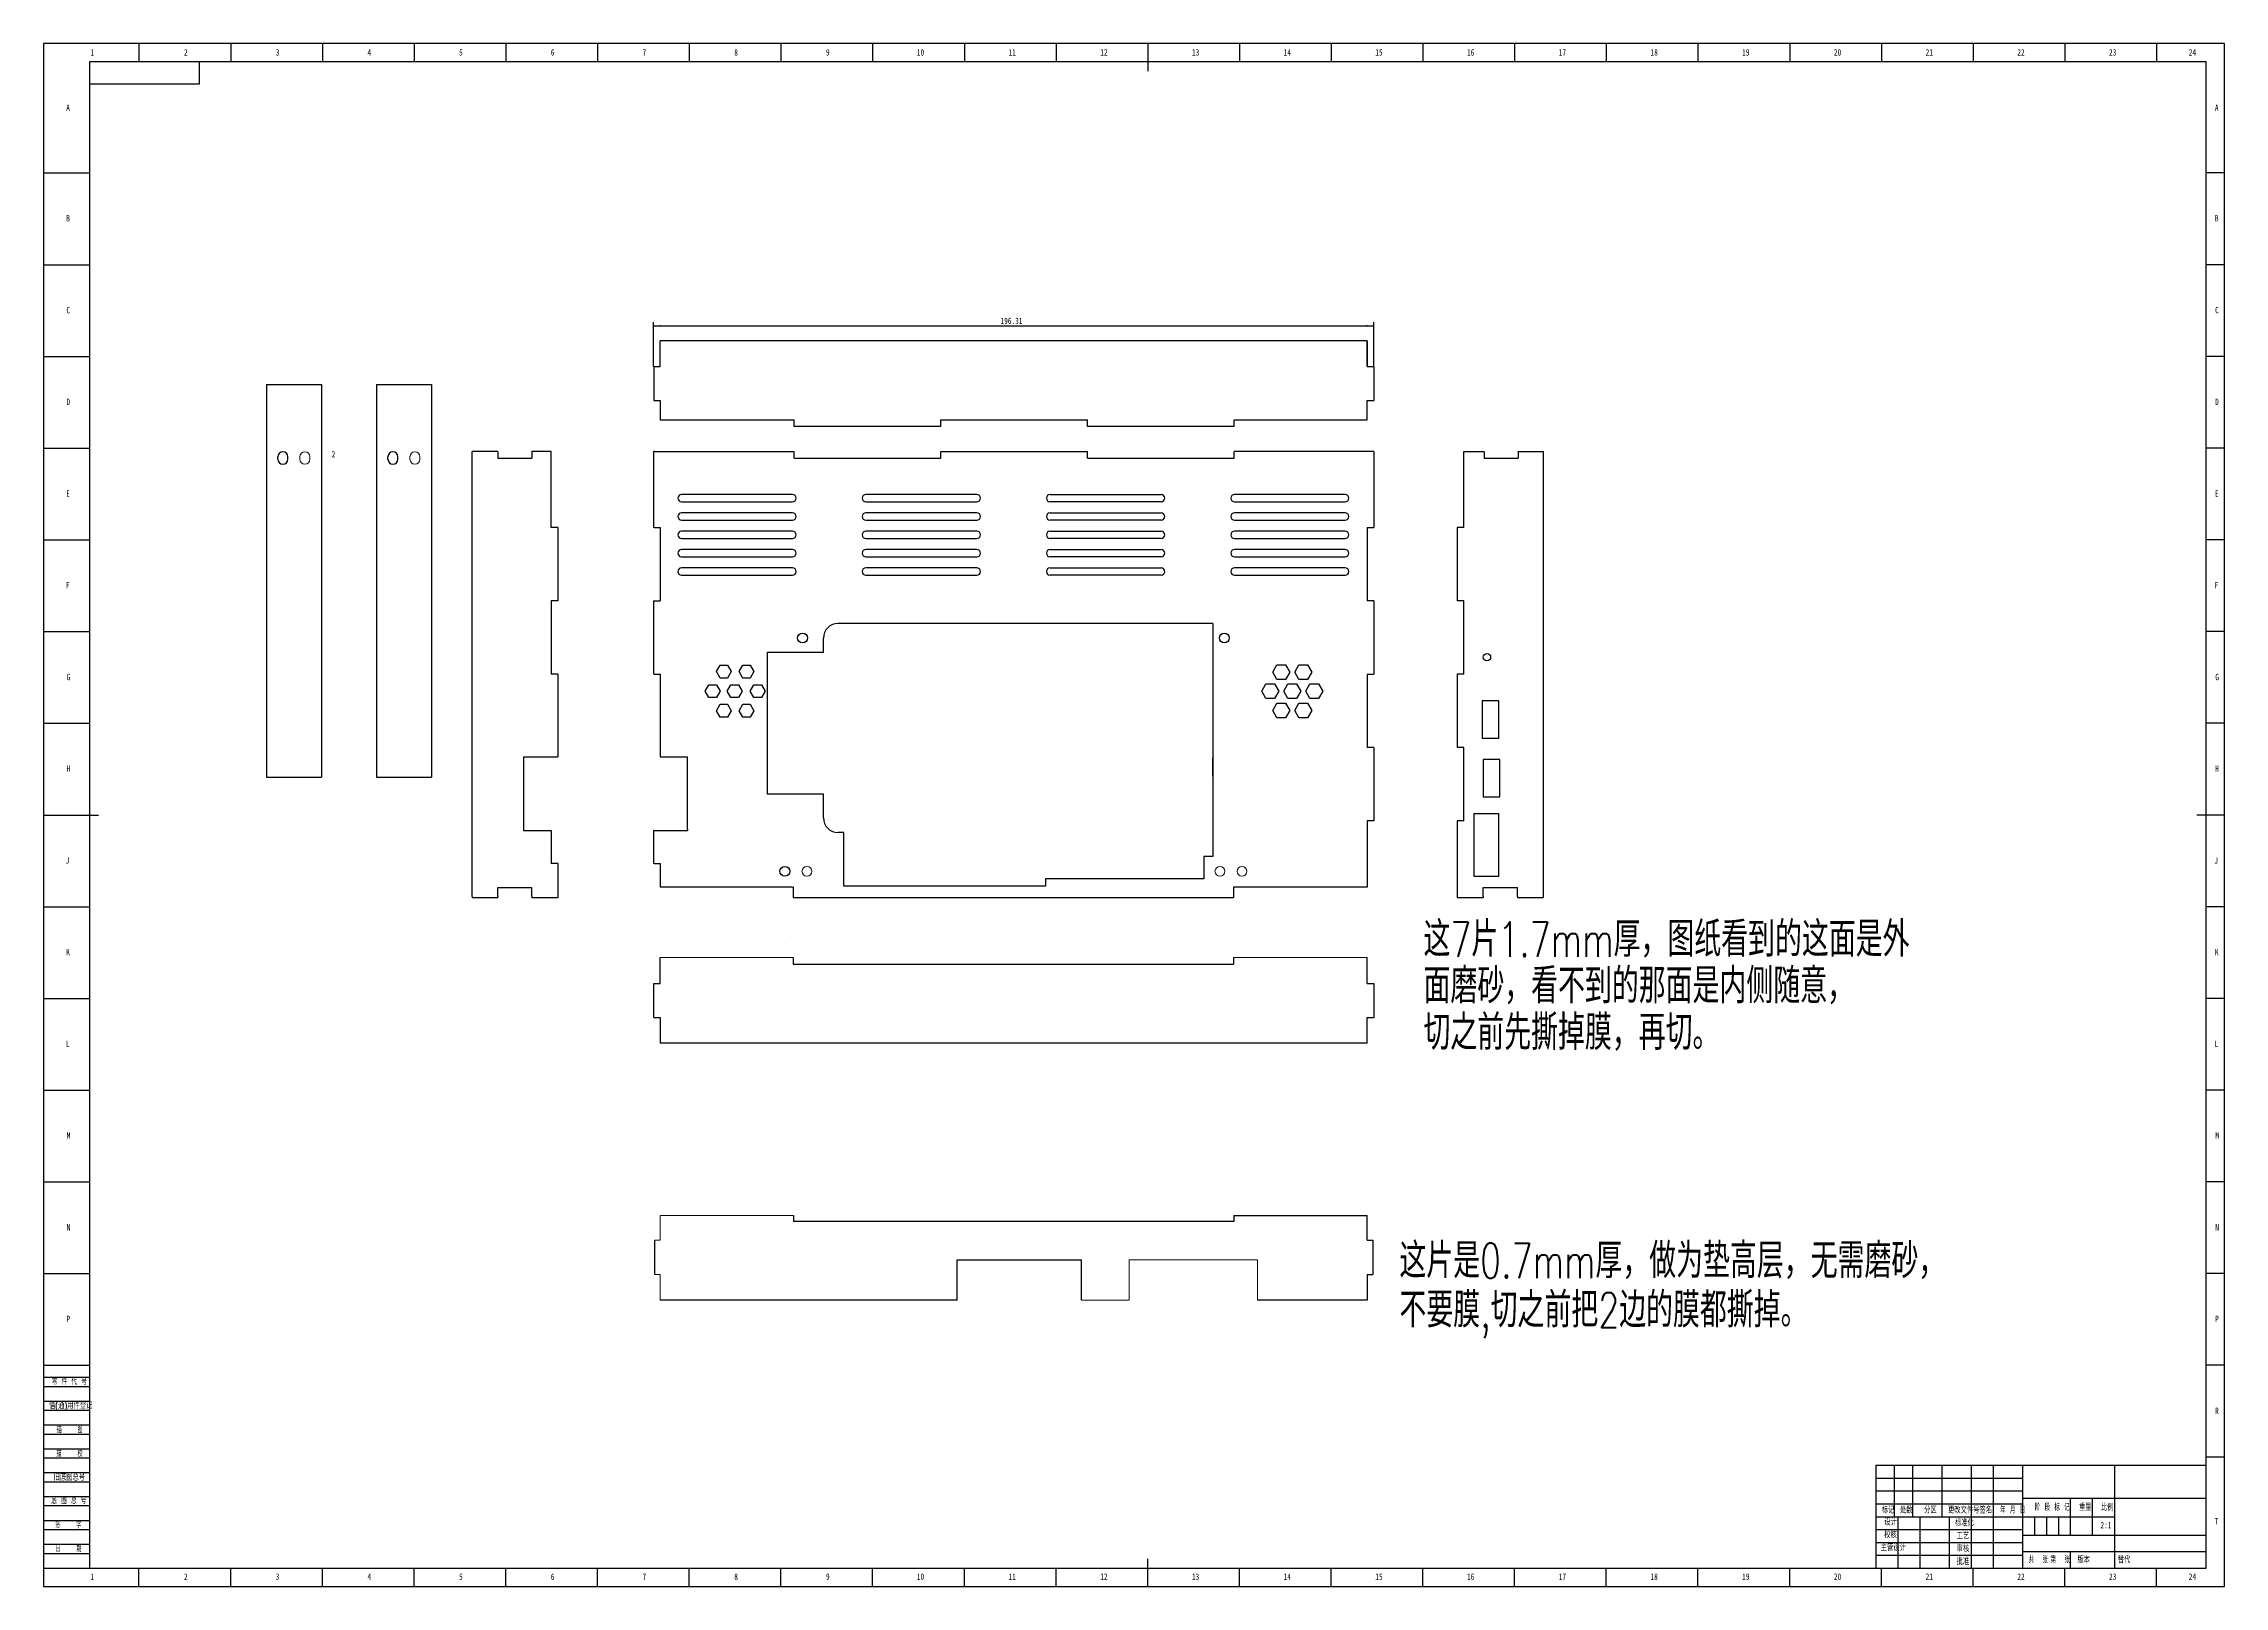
# Model space of a CAD drawing. Header units: millimetres. Extents: x 0 to 1189, y 0 to 841.
import ezdxf

# ---------------------------------------------------------------- set-up
doc = ezdxf.new("R2010")
doc.units = ezdxf.units.MM
for name, color, linetype in [('10', 7, 'Continuous'), ('5', 7, 'Continuous'), ('9', 7, 'Continuous'), ('SLD-0', 7, 'Continuous')]:
    doc.layers.add(name, color=color, linetype=linetype)
doc.styles.add('SLDTEXTSTYLE0', font='TXT', dxfattribs={"width": 0.7})
doc.styles.add('SLDTEXTSTYLE1', font='TXT', dxfattribs={"width": 0.7, "bigfont": 'bigfont'})
doc.styles.add('SLDTEXTSTYLE2', font='TXT', dxfattribs={"width": 0.6, "bigfont": 'bigfont'})
doc.styles.add('SLDTEXTSTYLE3', font='TXT', dxfattribs={"width": 0.614286, "bigfont": 'bigfont'})
doc.styles.add('SLDTEXTSTYLE4', font='TXT', dxfattribs={"width": 0.62, "bigfont": 'bigfont'})
doc.styles.add('SLDTEXTSTYLE5', font='TXT', dxfattribs={"width": 0.566667, "bigfont": 'bigfont'})
doc.dimstyles.new('SLDDIMSTYLE0', dxfattribs={"dimtxt": 3.5, "dimasz": 4.08, "dimexe": 0, "dimexo": 0.0625, "dimgap": 0.875, "dimtad": 2, "dimlfac": 0.5, "dimrnd": 1e-09, "dimzin": 12, "dimdsep": 46, "dimtxsty": 'SLDTEXTSTYLE0', "dimsah": 1, "dimcen": 0.09, "dimadec": 0, "dimazin": 3, "dimtfac": 1, "dimtofl": 0, "dimtmove": 0, "dimatfit": 3, "dimfxl": 1, "dimfrac": 2, "dimtolj": 1, "dimtzin": 12, "dimarcsym": 0})
doc.dimstyles.new('SLDDIMSTYLE1', dxfattribs={"dimtxt": 3.5, "dimasz": 4.08, "dimexe": 0, "dimexo": 0.0625, "dimgap": 0.875, "dimtad": 2, "dimlfac": 0.5, "dimrnd": 1e-09, "dimzin": 12, "dimdsep": 46, "dimtxsty": 'SLDTEXTSTYLE0', "dimblk1": 'NONE', "dimblk2": 'NONE', "dimsah": 1, "dimcen": 0.09, "dimadec": 0, "dimazin": 3, "dimtfac": 1, "dimtmove": 0, "dimatfit": 0, "dimldrblk": 'NONE', "dimfxl": 1, "dimfrac": 2, "dimtolj": 1, "dimtzin": 12, "dimarcsym": 0})

# ---------------------------------------------------------------- blocks, each defined once
blk = doc.blocks.new('_D')
at = {"layer": '10'}
for p, q in [((332.6, 665), (332.6, 689.1)), ((332.6, 687.1), (725.3, 687.1)), ((725.3, 665), (725.3, 689.1))]:
    blk.add_line(p, q, dxfattribs=at)
for points in [[(332.6, 687.1), (336.7, 686.6), (336.7, 687.6)], [(725.3, 687.1), (721.2, 687.6), (721.2, 686.6)]]:
    blk.add_solid(points, dxfattribs=at)
at = {"layer": '10', "insert": (521.7, 691.6), "char_height": 3.5, "attachment_point": 1, "style": 'SLDTEXTSTYLE0'}
blk.add_mtext('196.31', dxfattribs=at)
blk = doc.blocks.new('_D_1')
at = {"color": 7, "linetype": 'Continuous', "lineweight": 18, "insert": (157, 618.9), "char_height": 3.5, "attachment_point": 1, "style": 'SLDTEXTSTYLE0'}
blk.add_mtext('2', dxfattribs=at)
blk = doc.blocks.new('_None')
blk = doc.blocks.new('SW_NOTE_0')
at = {"layer": '10', "color": 0, "char_height": 19.05, "attachment_point": 1, "style": 'SLDTEXTSTYLE1'}
for s, insert in [('这7\\M+195D01.7mm\\M+18CFA\\M+18143图纸\\M+18AC5\\M+1939E\\M+19349这\\M+196CA\\M+190A5\\M+18A4F', (0, 24.6)), ('\\M+196CA\\M+19681\\M+18DBB\\M+18143\\M+18AC5\\M+19573\\M+1939E\\M+19349\\M+193DF\\M+196CA\\M+190A5\\M+193E0侧\\M+1908F\\M+188D3\\M+18143', (0, -0.8)), ('\\M+190D8\\M+19456\\M+1914F\\M+190E6\\M+19D99\\M+19D7B\\M+1968C\\M+18143\\M+18DC4\\M+190D8\\M+18142', (0, -26.2))]:
    blk.add_mtext(s, dxfattribs=dict(at, insert=insert))
blk = doc.blocks.new('SW_NOTE_1')
at = {"layer": '10', "color": 0, "char_height": 19.05, "attachment_point": 1, "style": 'SLDTEXTSTYLE1'}
for s, insert in [('这\\M+195D0\\M+190A50.7mm\\M+18CFA\\M+18143\\M+198F4为垫\\M+18D82层\\M+18143\\M+19DD9\\M+18EF9\\M+19681\\M+18DBB\\M+18143', (0, 24.6)), ('\\M+19573\\M+19776\\M+1968C,\\M+190D8\\M+19456\\M+1914F\\M+194632边\\M+19349\\M+1968C\\M+19373\\M+19D99\\M+19D7B\\M+18142', (0, -2.3))]:
    blk.add_mtext(s, dxfattribs=dict(at, insert=insert))

msp = doc.modelspace()

# ---------------------------------------------------------------- linework, layer by layer
at = {"color": 7, "linetype": 'Continuous', "lineweight": 18}
for p, q in [((139.732, 614.397), (139.732, 615.797)), ((145.132, 614.397), (145.132, 615.797)), ((199.732, 614.397), (199.732, 615.797)), ((205.132, 614.397), (205.132, 615.797)), ((336.239, 202.245), (408.939, 202.245)), ((336.239, 188.645), (336.239, 202.245)), ((333.239, 188.645), (336.239, 188.645)), ((333.239, 170.045), (336.239, 170.045)), ((336.239, 170.045), (336.239, 156.045)), ((591.839, 178.045), (591.839, 156.045)), ((591.839, 178.045), (661.839, 178.045)), ((661.839, 178.045), (661.839, 156.045)), ((591.839, 156.045), (565.839, 156.045))]:
    msp.add_line(p, q, dxfattribs=at)
at = {"color": 179, "linetype": 'Continuous', "lineweight": 25}
for p, q in [((508.766, 595.197), (448.279, 595.197)), ((448.279, 591.197), (508.766, 591.197)), ((508.766, 585.197), (448.279, 585.197)), ((448.279, 581.197), (508.766, 581.197)), ((508.766, 575.197), (448.279, 575.197)), ((448.279, 571.197), (508.766, 571.197)), ((508.766, 565.197), (448.279, 565.197)), ((448.279, 561.197), (508.766, 561.197)), ((508.766, 555.197), (448.279, 555.197)), ((448.279, 551.197), (508.766, 551.197)), ((721.659, 296.045), (336.245, 296.045)), ((333.239, 170.045), (333.239, 188.645)), ((407.234, 155.92), (407.234, 156.045)), ((721.659, 156.045), (661.839, 156.045))]:
    msp.add_line(p, q, dxfattribs=at)
at = {"color": 7, "linetype": 'Continuous', "lineweight": 18}
msp.add_circle((416.159, 389.797), 2.7, dxfattribs=at)
for centre, start, end in [((142.432, 615.797), 0, 180), ((202.432, 615.797), 0, 180), ((142.432, 614.397), 180, 0), ((202.432, 614.397), 180, 0)]:
    msp.add_arc(centre, 2.7, start, end, dxfattribs=at)
at = {"color": 179, "linetype": 'Continuous', "lineweight": 25}
for centre, start, end in [((448.279, 593.197), 90, 270), ((508.766, 593.197), 270, 90), ((448.279, 583.197), 90, 270), ((508.766, 583.197), 270, 90), ((448.279, 573.197), 90, 270), ((508.766, 573.197), 270, 90), ((448.279, 563.197), 90, 270), ((508.766, 563.197), 270, 90), ((448.279, 553.197), 90, 270), ((508.766, 553.197), 270, 90)]:
    msp.add_arc(centre, 2, start, end, dxfattribs=at)
at = {"layer": '10'}
for p, q in [((336.245, 665.037), (336.245, 679.037)), ((721.659, 665.037), (721.659, 679.037)), ((721.659, 679.037), (721.659, 665.037)), ((121.437, 655.097), (151.437, 655.097)), ((121.437, 655.097), (121.437, 441.097)), ((151.437, 655.097), (151.437, 441.097)), ((181.437, 655.097), (211.437, 655.097)), ((181.437, 655.097), (181.437, 441.097)), ((211.437, 655.097), (211.437, 441.097)), ((332.645, 665.037), (336.245, 665.037)), ((721.659, 665.037), (725.259, 665.037)), ((725.259, 665.037), (725.259, 646.437)), ((332.645, 646.437), (336.245, 646.437)), ((336.245, 646.437), (336.245, 635.837)), ((721.659, 646.437), (725.259, 646.437)), ((721.659, 635.837), (721.659, 646.437)), ((336.245, 635.837), (409.145, 635.837)), ((409.145, 632.237), (409.145, 635.837)), ((489.145, 632.237), (409.145, 632.237)), ((489.145, 632.237), (489.145, 635.837)), ((489.145, 635.837), (569.145, 635.837)), ((569.145, 632.237), (569.145, 635.837)), ((649.145, 632.237), (569.145, 632.237)), ((649.145, 632.237), (649.145, 635.837)), ((649.145, 635.837), (721.659, 635.837)), ((247.57, 618.697), (233.57, 618.697)), ((233.57, 618.497), (233.57, 618.697)), ((247.57, 618.497), (247.57, 618.697)), ((247.57, 618.497), (247.57, 615.097)), ((276.77, 618.697), (266.17, 618.697)), ((266.17, 618.497), (266.17, 618.697)), ((266.17, 618.497), (266.17, 615.097)), ((276.77, 577.297), (276.77, 618.697)), ((332.645, 577.297), (332.645, 618.697)), ((333.232, 618.697), (332.645, 618.697)), ((333.232, 618.697), (409.145, 618.697)), ((409.145, 618.497), (409.145, 618.697)), ((409.145, 615.097), (409.145, 618.497)), ((489.145, 618.697), (569.145, 618.697)), ((489.145, 618.497), (489.145, 618.697)), ((489.145, 615.097), (489.145, 618.497)), ((569.145, 618.497), (569.145, 618.697)), ((569.145, 615.097), (569.145, 618.497)), ((725.259, 618.697), (649.145, 618.697)), ((649.145, 618.497), (649.145, 618.697)), ((649.145, 615.097), (649.145, 618.497)), ((725.259, 618.697), (725.259, 577.297)), ((774.361, 618.697), (785.347, 618.697)), ((774.361, 618.497), (774.361, 618.697)), ((774.361, 577.297), (774.361, 618.497)), ((785.347, 618.497), (785.347, 618.697)), ((785.347, 618.497), (785.347, 615.097)), ((803.947, 618.697), (817.947, 618.697)), ((803.947, 618.497), (803.947, 618.697)), ((803.947, 618.497), (803.947, 615.097)), ((817.561, 618.497), (817.561, 618.697)), ((127.737, 614.397), (127.737, 615.797)), ((133.137, 614.397), (133.137, 615.797)), ((187.737, 614.397), (187.737, 615.797)), ((193.137, 614.397), (193.137, 615.797)), ((247.57, 615.097), (266.17, 615.097)), ((409.145, 615.097), (489.145, 615.097)), ((569.145, 615.097), (649.145, 615.097)), ((785.347, 615.097), (803.947, 615.097)), ((280.37, 577.297), (276.77, 577.297)), ((280.37, 577.297), (280.37, 537.297)), ((332.845, 577.297), (332.645, 577.297)), ((332.845, 577.297), (336.245, 577.297)), ((336.245, 577.297), (336.245, 537.297)), ((721.659, 577.297), (721.659, 537.297)), ((721.659, 577.297), (725.259, 577.297)), ((774.361, 577.297), (770.761, 577.297)), ((770.761, 577.297), (770.761, 537.297)), ((276.77, 537.297), (276.77, 497.297)), ((280.37, 537.297), (276.77, 537.297)), ((332.645, 497.297), (332.645, 537.297)), ((332.845, 537.297), (332.645, 537.297)), ((332.845, 537.297), (336.245, 537.297)), ((725.259, 537.297), (721.659, 537.297)), ((725.259, 537.297), (725.259, 497.297)), ((774.361, 537.297), (770.761, 537.297)), ((774.361, 497.297), (774.361, 537.297)), ((637.519, 524.908), (433.199, 524.908)), ((280.37, 497.297), (276.77, 497.297)), ((280.37, 497.297), (280.37, 452.14)), ((332.845, 497.297), (332.645, 497.297)), ((332.845, 497.297), (336.245, 497.297)), ((336.245, 497.297), (336.245, 452.94)), ((721.659, 497.297), (725.259, 497.297)), ((721.659, 497.297), (721.659, 457.297)), ((770.761, 497.297), (770.761, 457.297)), ((774.361, 497.297), (770.761, 497.297)), ((280.17, 452.14), (280.37, 452.14)), ((336.245, 452.94), (336.245, 452.249)), ((336.245, 452.249), (351.071, 452.249)), ((725.259, 457.297), (721.659, 457.297)), ((725.259, 457.297), (725.259, 417.297)), ((774.361, 457.297), (770.761, 457.297)), ((774.361, 417.297), (774.361, 457.297)), ((121.437, 441.097), (151.437, 441.097)), ((181.437, 441.097), (211.437, 441.097)), ((725.259, 417.297), (721.659, 417.297)), ((721.659, 417.297), (721.659, 381.097)), ((725.059, 417.297), (725.06, 417.297)), ((770.761, 417.297), (770.761, 375.497)), ((774.361, 417.297), (770.761, 417.297)), ((276.77, 412.14), (276.77, 394.14)), ((332.645, 394.14), (332.645, 412.14)), ((332.845, 412.14), (332.645, 412.14)), ((332.845, 412.14), (351.071, 412.14)), ((351.071, 412.831), (351.071, 412.14)), ((280.37, 394.14), (276.77, 394.14)), ((280.37, 394.14), (280.37, 375.497)), ((332.845, 394.14), (332.645, 394.14)), ((332.845, 394.14), (336.245, 394.14)), ((336.245, 394.14), (336.245, 381.097)), ((247.57, 376.097), (247.57, 380.897)), ((247.57, 380.897), (266.17, 380.897)), ((266.17, 376.097), (266.17, 380.897)), ((408.759, 381.097), (336.245, 381.097)), ((408.759, 381.097), (408.759, 375.497)), ((721.659, 381.097), (648.759, 381.097)), ((648.759, 381.097), (648.759, 375.497)), ((784.961, 376.097), (784.961, 380.897)), ((784.961, 380.897), (803.561, 380.897)), ((803.561, 376.097), (803.561, 380.897)), ((233.57, 376.097), (233.57, 375.497)), ((233.57, 375.497), (247.57, 375.497)), ((247.57, 376.097), (247.57, 375.497)), ((266.17, 376.097), (266.17, 375.497)), ((266.17, 375.497), (280.37, 375.497)), ((408.759, 375.497), (648.759, 375.497)), ((770.961, 375.497), (770.761, 375.497)), ((770.961, 375.497), (784.961, 375.497)), ((784.961, 376.097), (784.961, 375.497)), ((803.561, 376.097), (803.561, 375.497)), ((803.561, 375.497), (817.561, 375.497)), ((817.561, 376.097), (817.561, 375.497)), ((336.245, 328.645), (336.245, 342.845)), ((408.759, 342.845), (408.759, 339.245)), ((408.759, 339.245), (648.759, 339.245)), ((648.759, 342.845), (648.759, 339.245)), ((721.659, 328.645), (721.659, 342.845)), ((332.645, 310.045), (332.645, 328.645)), ((332.645, 328.645), (336.245, 328.645)), ((721.659, 328.645), (725.259, 328.645)), ((725.259, 328.645), (725.259, 310.045)), ((332.645, 310.045), (336.245, 310.045)), ((336.245, 310.045), (336.245, 296.045)), ((721.659, 310.045), (725.259, 310.045)), ((721.659, 296.045), (721.659, 310.045)), ((408.939, 202.245), (408.939, 198.845)), ((648.939, 202.245), (721.659, 202.245)), ((648.939, 202.245), (648.939, 198.845)), ((721.659, 188.645), (721.659, 202.245)), ((648.939, 198.845), (408.939, 198.845)), ((721.659, 188.645), (724.659, 188.645)), ((724.659, 188.645), (724.659, 170.045)), ((498.039, 156.045), (498.039, 178.045)), ((498.039, 178.045), (565.839, 178.045)), ((565.839, 156.045), (565.839, 178.045)), ((721.659, 170.045), (724.659, 170.045)), ((721.659, 170.045), (721.659, 156.045)), ((498.039, 156.045), (336.239, 156.045))]:
    msp.add_line(p, q, dxfattribs=at)
at = {"layer": '10', "color": 179, "linetype": 'Continuous', "lineweight": 25}
for p, q in [((548.752, 595.197), (609.239, 595.197)), ((609.239, 591.197), (548.752, 591.197)), ((548.752, 585.197), (609.239, 585.197)), ((609.239, 581.197), (548.752, 581.197)), ((548.752, 575.197), (609.239, 575.197)), ((609.239, 571.197), (548.752, 571.197)), ((548.752, 565.197), (609.239, 565.197)), ((609.239, 561.197), (548.752, 561.197)), ((548.752, 555.197), (609.239, 555.197)), ((609.239, 551.197), (548.752, 551.197)), ((407.054, 354.024), (407.054, 354.149)), ((407.054, 295.92), (407.054, 296.045))]:
    msp.add_line(p, q, dxfattribs=at)
at = {"layer": '10', "color": 7, "linetype": 'Continuous', "lineweight": 18}
for p, q in [((336.245, 342.845), (408.759, 342.845)), ((648.759, 342.845), (721.659, 342.845))]:
    msp.add_line(p, q, dxfattribs=at)
at = {"layer": '10'}
for centre in [(413.762, 517.005), (643.759, 517.005), (404.159, 389.797)]:
    msp.add_circle(centre, 2.7, dxfattribs=at)
at = {"layer": '10', "color": 7, "linetype": 'Continuous', "lineweight": 18}
for centre in [(641.359, 389.797), (653.359, 389.797)]:
    msp.add_circle(centre, 2.7, dxfattribs=at)
at = {"layer": '10'}
for centre, start, end in [((130.437, 615.797), 0, 180), ((190.437, 615.797), 0, 180), ((130.437, 614.397), 180, 0), ((190.437, 614.397), 180, 0)]:
    msp.add_arc(centre, 2.7, start, end, dxfattribs=at)
at = {"layer": '10', "color": 179, "linetype": 'Continuous', "lineweight": 25}
for centre, start, end in [((548.752, 593.197), 90, 270), ((609.239, 593.197), 270, 90), ((548.752, 583.197), 90, 270), ((609.239, 583.197), 270, 90), ((548.752, 573.197), 90, 270), ((609.239, 573.197), 270, 90), ((548.752, 563.197), 90, 270), ((609.239, 563.197), 270, 90), ((548.752, 553.197), 90, 270), ((609.239, 553.197), 270, 90)]:
    msp.add_arc(centre, 2, start, end, dxfattribs=at)
at = {"layer": '5', "color": 7}
for p, q in [((1189, 841), (0, 841)), ((0, 841), (0, 0)), ((1189, 0), (1189, 841)), ((0, 114), (25, 114)), ((0, 109), (25, 109)), ((0, 101), (25, 101)), ((0, 96), (25, 96)), ((0, 88), (25, 88)), ((0, 83), (25, 83)), ((0, 75), (25, 75)), ((0, 70), (25, 70)), ((0, 62), (25, 62)), ((0, 57), (25, 57)), ((0, 49), (25, 49)), ((999, 59), (1079, 59)), ((999, 52), (1079, 52)), ((0, 44), (25, 44)), ((0, 36), (25, 36)), ((1085.5, 38), (1085.5, 28)), ((1092, 38), (1092, 28)), ((1098.5, 38), (1098.5, 28)), ((0, 31), (25, 31)), ((0, 23), (25, 23)), ((0, 18), (25, 18)), ((0, 0), (1189, 0))]:
    msp.add_line(p, q, dxfattribs=at)
at = {"layer": '5'}
for p, q in [((52, 841), (52, 831.05)), ((102, 841), (102, 831.05)), ((152, 841), (152, 831.05)), ((202, 841), (202, 831.05)), ((252, 841), (252, 831.05)), ((302, 841), (302, 831.05)), ((352, 841), (352, 831.05)), ((402, 841), (402, 831.05)), ((452, 841), (452, 831.05)), ((502, 841), (502, 831.05)), ((552, 841), (552, 831.05)), ((652, 841), (652, 831.05)), ((702, 841), (702, 831.05)), ((752, 841), (752, 831.05)), ((802, 841), (802, 831.05)), ((852, 841), (852, 831.05)), ((902, 841), (902, 831.05)), ((952, 841), (952, 831.05)), ((1002, 841), (1002, 831.05)), ((1052, 841), (1052, 831.05)), ((1102, 841), (1102, 831.05)), ((1152, 841), (1152, 831.05)), ((0, 770.5), (25, 770.5)), ((1189, 770.5), (1179, 770.5)), ((0, 720.5), (25, 720.5)), ((1189, 720.5), (1179, 720.5)), ((0, 670.5), (25, 670.5)), ((1189, 670.5), (1179, 670.5)), ((0, 620.5), (25, 620.5)), ((1189, 620.5), (1179, 620.5)), ((0, 570.5), (25, 570.5)), ((1189, 570.5), (1179, 570.5)), ((0, 520.5), (25, 520.5)), ((1189, 520.5), (1179, 520.5)), ((0, 470.5), (25, 470.5)), ((1189, 470.5), (1179, 470.5)), ((0, 370.5), (25, 370.5)), ((1189, 370.5), (1179, 370.5)), ((0, 320.5), (25, 320.5)), ((1189, 320.5), (1179, 320.5)), ((0, 270.5), (25, 270.5)), ((1189, 270.5), (1179, 270.5)), ((0, 220.5), (25, 220.5)), ((1189, 220.5), (1179, 220.5)), ((0, 170.5), (25, 170.5)), ((1189, 170.5), (1179, 170.5)), ((0, 120.5), (25, 120.5)), ((1189, 120.5), (1179, 120.5)), ((1189, 70.5), (1179, 70.5)), ((52, 0), (52, 10)), ((102, 0), (102, 10)), ((152, 0), (152, 10)), ((202, 0), (202, 10)), ((252, 0), (252, 10)), ((302, 0), (302, 10)), ((352, 0), (352, 10)), ((402, 0), (402, 10)), ((452, 0), (452, 10)), ((502, 0), (502, 10)), ((552, 0), (552, 10)), ((652, 0), (652, 10)), ((702, 0), (702, 10)), ((752, 0), (752, 10)), ((802, 0), (802, 10)), ((852, 0), (852, 10)), ((902, 0), (902, 10)), ((952, 0), (952, 10)), ((1002, 0), (1002, 10)), ((1052, 0), (1052, 10)), ((1102, 0), (1102, 10)), ((1152, 0), (1152, 10))]:
    msp.add_line(p, q, dxfattribs=at)
at = {"layer": '5', "lineweight": 25}
for p, q in [((602, 841), (602, 826)), ((0, 420.5), (30, 420.5)), ((1189, 420.5), (1174, 420.5)), ((602, 0), (602, 15)), ((1105, 18.982), (1105, 10))]:
    msp.add_line(p, q, dxfattribs=at)
at = {"layer": '5', "color": 7, "lineweight": 25}
for p, q in [((1179, 831.05), (25, 831.05)), ((25, 831.05), (25, 10)), ((85, 819), (85, 831)), ((1179, 10), (1179, 831.05)), ((25, 819), (85, 819)), ((999, 66), (1179, 66)), ((999, 66), (999, 10)), ((1009, 66), (1009, 38)), ((1019, 66), (1019, 38)), ((1035, 66), (1035, 38)), ((1051, 66), (1051, 10)), ((1063, 66), (1063, 10)), ((1079, 66), (1079, 10)), ((1129, 66), (1129, 38)), ((1079, 48), (1179, 48)), ((1105, 48), (1105, 28)), ((1117, 48), (1117, 28)), ((999, 45), (1079, 45)), ((999, 38), (1129, 38)), ((1011, 38), (1011, 10)), ((1023, 38), (1023, 10)), ((1039, 38), (1039, 10)), ((1129, 38), (1129, 10)), ((999, 31), (1079, 31)), ((999, 24), (1079, 24)), ((1079, 28), (1179, 28)), ((999, 17), (1079, 17)), ((1079.006, 18.982), (1179, 18.982)), ((0, 10), (1179, 10))]:
    msp.add_line(p, q, dxfattribs=at)
at = {"layer": 'SLD-0', "color": 179, "linetype": 'Continuous', "lineweight": 25}
for p, q in [((721.659, 679.037), (336.245, 679.037)), ((407.054, 679.162), (407.054, 679.037)), ((332.645, 665.037), (332.645, 646.437)), ((233.57, 376.097), (233.57, 618.497)), ((817.561, 618.497), (817.561, 376.097)), ((408.346, 595.197), (347.859, 595.197)), ((709.659, 595.197), (649.319, 595.197)), ((347.859, 591.197), (408.346, 591.197)), ((408.346, 585.197), (347.859, 585.197)), ((649.319, 591.197), (709.659, 591.197)), ((709.659, 585.197), (649.319, 585.197)), ((347.859, 581.197), (408.346, 581.197)), ((408.346, 575.197), (347.859, 575.197)), ((347.859, 571.197), (408.346, 571.197)), ((649.319, 581.197), (709.659, 581.197)), ((709.659, 575.197), (649.319, 575.197)), ((649.319, 571.197), (709.659, 571.197)), ((408.346, 565.197), (347.859, 565.197)), ((347.859, 561.197), (408.346, 561.197)), ((709.659, 565.197), (649.319, 565.197)), ((649.319, 561.197), (709.659, 561.197)), ((408.346, 555.197), (347.859, 555.197)), ((347.859, 551.197), (408.346, 551.197)), ((709.659, 555.197), (649.319, 555.197)), ((649.319, 551.197), (709.659, 551.197)), ((433.199, 524.908), (433.219, 524.908)), ((637.519, 524.908), (637.519, 397.797)), ((425.199, 509.285), (425.199, 516.908)), ((366.862, 498.639), (368.883, 502.139)), ((368.883, 502.139), (372.925, 502.139)), ((372.925, 502.139), (374.945, 498.639)), ((379.151, 498.639), (381.172, 502.139)), ((381.172, 502.139), (385.213, 502.139)), ((385.213, 502.139), (387.234, 498.639)), ((394.602, 509.285), (425.199, 509.285)), ((394.602, 431.937), (394.602, 509.285)), ((670.146, 498.313), (672.455, 502.313)), ((672.455, 502.313), (677.074, 502.313)), ((677.074, 502.313), (679.383, 498.313)), ((682.146, 498.313), (684.455, 502.313)), ((684.455, 502.313), (689.074, 502.313)), ((689.074, 502.313), (691.383, 498.313)), ((360.718, 487.997), (362.739, 491.497)), ((362.739, 484.497), (360.718, 487.997)), ((362.739, 491.497), (366.78, 491.497)), ((366.78, 491.497), (368.801, 487.997)), ((368.801, 487.997), (366.78, 484.497)), ((368.883, 495.139), (366.862, 498.639)), ((372.925, 495.139), (368.883, 495.139)), ((372.718, 487.997), (374.739, 491.497)), ((374.739, 484.497), (372.718, 487.997)), ((374.945, 498.639), (372.925, 495.139)), ((374.739, 491.497), (378.78, 491.497)), ((378.78, 491.497), (380.801, 487.997)), ((380.801, 487.997), (378.78, 484.497)), ((381.172, 495.139), (379.151, 498.639)), ((385.213, 495.139), (381.172, 495.139)), ((387.234, 498.639), (385.213, 495.139)), ((385.295, 487.997), (387.316, 491.497)), ((387.316, 484.497), (385.295, 487.997)), ((387.316, 491.497), (391.358, 491.497)), ((391.358, 491.497), (393.378, 487.997)), ((393.378, 487.997), (391.358, 484.497)), ((664.146, 487.921), (666.455, 491.921)), ((666.455, 483.921), (664.146, 487.921)), ((666.455, 491.921), (671.074, 491.921)), ((672.455, 494.313), (670.146, 498.313)), ((671.074, 491.921), (673.383, 487.921)), ((673.383, 487.921), (671.074, 483.921)), ((677.074, 494.313), (672.455, 494.313)), ((676.146, 487.921), (678.455, 491.921)), ((678.455, 483.921), (676.146, 487.921)), ((679.383, 498.313), (677.074, 494.313)), ((678.455, 491.921), (683.074, 491.921)), ((684.455, 494.313), (682.146, 498.313)), ((683.074, 491.921), (685.383, 487.921)), ((685.383, 487.921), (683.074, 483.921)), ((689.074, 494.313), (684.455, 494.313)), ((688.146, 487.921), (690.455, 491.921)), ((690.455, 483.921), (688.146, 487.921)), ((691.383, 498.313), (689.074, 494.313)), ((690.455, 491.921), (695.074, 491.921)), ((695.074, 491.921), (697.383, 487.921)), ((697.383, 487.921), (695.074, 483.921)), ((366.78, 484.497), (362.739, 484.497)), ((366.862, 477.355), (368.883, 480.855)), ((368.883, 473.855), (366.862, 477.355)), ((368.883, 480.855), (372.925, 480.855)), ((372.925, 480.855), (374.945, 477.355)), ((374.945, 477.355), (372.925, 473.855)), ((378.78, 484.497), (374.739, 484.497)), ((379.151, 477.355), (381.172, 480.855)), ((381.172, 473.855), (379.151, 477.355)), ((381.172, 480.855), (385.213, 480.855)), ((385.213, 480.855), (387.234, 477.355)), ((387.234, 477.355), (385.213, 473.855)), ((391.358, 484.497), (387.316, 484.497)), ((671.074, 483.921), (666.455, 483.921)), ((670.146, 477.529), (672.455, 481.529)), ((672.455, 473.529), (670.146, 477.529)), ((672.455, 481.529), (677.074, 481.529)), ((677.074, 481.529), (679.383, 477.529)), ((679.383, 477.529), (677.074, 473.529)), ((683.074, 483.921), (678.455, 483.921)), ((682.146, 477.529), (684.455, 481.529)), ((684.455, 473.529), (682.146, 477.529)), ((684.455, 481.529), (689.074, 481.529)), ((689.074, 481.529), (691.383, 477.529)), ((691.383, 477.529), (689.074, 473.529)), ((695.074, 483.921), (690.455, 483.921)), ((793.361, 482.747), (784.361, 482.747)), ((784.361, 482.747), (784.361, 462.347)), ((793.361, 462.347), (793.361, 482.747)), ((372.925, 473.855), (368.883, 473.855)), ((385.213, 473.855), (381.172, 473.855)), ((677.074, 473.529), (672.455, 473.529)), ((689.074, 473.529), (684.455, 473.529)), ((261.556, 452.14), (261.556, 412.14)), ((261.556, 452.14), (280.17, 452.14)), ((351.071, 412.831), (351.071, 452.249)), ((784.361, 462.347), (793.361, 462.347)), ((637.519, 441.715), (637.519, 451.715)), ((793.961, 450.747), (784.961, 450.747)), ((784.961, 450.747), (784.961, 430.347)), ((793.961, 430.347), (793.961, 450.747)), ((425.205, 431.937), (394.602, 431.937)), ((425.205, 418.908), (425.205, 431.937)), ((784.961, 430.347), (793.961, 430.347)), ((793.361, 421.214), (779.761, 421.214)), ((779.761, 421.214), (779.761, 387.214)), ((793.361, 387.214), (793.361, 421.214)), ((261.556, 412.14), (276.77, 412.14)), ((436.205, 410.908), (433.205, 410.908)), ((436.205, 381.768), (436.205, 410.908)), ((632.559, 397.797), (632.559, 385.768)), ((637.519, 397.797), (632.559, 397.797)), ((546.219, 381.768), (436.205, 381.768)), ((546.219, 385.768), (546.219, 381.768)), ((632.559, 385.768), (546.219, 385.768)), ((779.761, 387.214), (793.361, 387.214))]:
    msp.add_line(p, q, dxfattribs=at)
msp.add_circle((786.961, 506.547), 2, dxfattribs=at)
for centre, radius, start, end in [((347.859, 593.197), 2, 90, 270), ((408.346, 593.197), 2, 270, 90), ((649.319, 593.197), 2, 90, 270), ((709.659, 593.197), 2, 270, 90), ((347.859, 583.197), 2, 90, 270), ((408.346, 583.197), 2, 270, 90), ((649.319, 583.197), 2, 90, 270), ((709.659, 583.197), 2, 270, 90), ((347.859, 573.197), 2, 90, 270), ((408.346, 573.197), 2, 270, 90), ((649.319, 573.197), 2, 90, 270), ((709.659, 573.197), 2, 270, 90), ((347.859, 563.197), 2, 90, 270), ((408.346, 563.197), 2, 270, 90), ((649.319, 563.197), 2, 90, 270), ((709.659, 563.197), 2, 270, 90), ((347.859, 553.197), 2, 90, 270), ((408.346, 553.197), 2, 270, 90), ((649.319, 553.197), 2, 90, 270), ((709.659, 553.197), 2, 270, 90), ((433.199, 516.908), 8, 90, 180), ((433.205, 418.908), 8, 180, 270)]:
    msp.add_arc(centre, radius, start, end, dxfattribs=at)

# ---------------------------------------------------------------- block references
at = {"layer": '10'}
for name, p in [('SW_NOTE_0', (752.346, 337.711)), ('SW_NOTE_1', (739.213, 162.504))]:
    msp.add_blockref(name, p, dxfattribs=at)

# ---------------------------------------------------------------- texts
at = {"layer": '10', "char_height": 3.5, "attachment_point": 2}
for s, insert, style in [('1', (26.544, 837.986), 'SLDTEXTSTYLE0'), ('2', (77.544, 837.986), 'SLDTEXTSTYLE0'), ('3', (127.544, 837.986), 'SLDTEXTSTYLE0'), ('4', (177.544, 837.986), 'SLDTEXTSTYLE0'), ('5', (227.544, 837.986), 'SLDTEXTSTYLE0'), ('6', (277.547, 837.986), 'SLDTEXTSTYLE0'), ('7', (327.547, 837.986), 'SLDTEXTSTYLE0'), ('8', (377.547, 837.986), 'SLDTEXTSTYLE0'), ('9', (427.547, 837.986), 'SLDTEXTSTYLE0'), ('10', (478.089, 837.986), 'SLDTEXTSTYLE0'), ('11', (528.089, 837.986), 'SLDTEXTSTYLE0'), ('12', (578.089, 837.986), 'SLDTEXTSTYLE0'), ('13', (628.089, 837.986), 'SLDTEXTSTYLE0'), ('14', (678.089, 837.986), 'SLDTEXTSTYLE0'), ('15', (728.089, 837.986), 'SLDTEXTSTYLE0'), ('16', (778.091, 837.986), 'SLDTEXTSTYLE0'), ('17', (828.091, 837.986), 'SLDTEXTSTYLE0'), ('18', (878.091, 837.986), 'SLDTEXTSTYLE0'), ('19', (928.091, 837.986), 'SLDTEXTSTYLE0'), ('20', (978.089, 837.986), 'SLDTEXTSTYLE0'), ('21', (1028.089, 837.986), 'SLDTEXTSTYLE0'), ('22', (1078.089, 837.986), 'SLDTEXTSTYLE0'), ('23', (1128.089, 837.986), 'SLDTEXTSTYLE0'), ('24', (1171.589, 837.986), 'SLDTEXTSTYLE0'), ('A', (13.32, 807.736), 'SLDTEXTSTYLE0'), ('A', (1184.82, 807.736), 'SLDTEXTSTYLE0'), ('B', (13.32, 747.543), 'SLDTEXTSTYLE0'), ('B', (1184.82, 747.543), 'SLDTEXTSTYLE0'), ('C', (13.427, 697.486), 'SLDTEXTSTYLE0'), ('C', (1184.927, 697.486), 'SLDTEXTSTYLE0'), ('D', (13.43, 647.543), 'SLDTEXTSTYLE0'), ('D', (1184.93, 647.543), 'SLDTEXTSTYLE0'), ('E', (13.318, 597.486), 'SLDTEXTSTYLE0'), ('E', (1184.818, 597.486), 'SLDTEXTSTYLE0'), ('F', (13.224, 547.543), 'SLDTEXTSTYLE0'), ('F', (1184.724, 547.543), 'SLDTEXTSTYLE0'), ('G', (13.539, 497.486), 'SLDTEXTSTYLE0'), ('G', (1185.039, 497.486), 'SLDTEXTSTYLE0'), ('H', (13.43, 447.543), 'SLDTEXTSTYLE0'), ('H', (1184.93, 447.543), 'SLDTEXTSTYLE0'), ('J', (13.015, 397.486), 'SLDTEXTSTYLE0'), ('J', (1184.515, 397.486), 'SLDTEXTSTYLE0'), ('K', (13.32, 347.543), 'SLDTEXTSTYLE0'), ('K', (1184.82, 347.543), 'SLDTEXTSTYLE0'), ('L', (13.181, 297.486), 'SLDTEXTSTYLE0'), ('L', (1184.681, 297.486), 'SLDTEXTSTYLE0'), ('M', (13.597, 247.543), 'SLDTEXTSTYLE0'), ('M', (1185.097, 247.543), 'SLDTEXTSTYLE0'), ('N', (13.549, 197.486), 'SLDTEXTSTYLE0'), ('N', (1185.049, 197.486), 'SLDTEXTSTYLE0'), ('P', (13.444, 147.543), 'SLDTEXTSTYLE0'), ('P', (1184.944, 147.543), 'SLDTEXTSTYLE0'), ('R', (1184.93, 97.486), 'SLDTEXTSTYLE0'), ('T', (1184.656, 37.293), 'SLDTEXTSTYLE0'), ('\\M+18D5A\\M+18A6A', (1006.957, 29.857), 'SLDTEXTSTYLE1'), ('\\M+18EE5\\M+18AC7设计', (1008.489, 22.83), 'SLDTEXTSTYLE1'), ('1', (26.544, 7.043), 'SLDTEXTSTYLE0'), ('2', (77.544, 7.043), 'SLDTEXTSTYLE0'), ('3', (127.544, 7.043), 'SLDTEXTSTYLE0'), ('4', (177.544, 7.043), 'SLDTEXTSTYLE0'), ('5', (227.544, 7.043), 'SLDTEXTSTYLE0'), ('6', (277.547, 7.043), 'SLDTEXTSTYLE0'), ('7', (327.547, 7.043), 'SLDTEXTSTYLE0'), ('8', (377.547, 7.043), 'SLDTEXTSTYLE0'), ('9', (427.547, 7.043), 'SLDTEXTSTYLE0'), ('10', (478.089, 7.043), 'SLDTEXTSTYLE0'), ('11', (528.089, 7.043), 'SLDTEXTSTYLE0'), ('12', (578.089, 7.043), 'SLDTEXTSTYLE0'), ('13', (628.089, 7.043), 'SLDTEXTSTYLE0'), ('14', (678.089, 7.043), 'SLDTEXTSTYLE0'), ('15', (728.089, 7.043), 'SLDTEXTSTYLE0'), ('16', (778.091, 7.043), 'SLDTEXTSTYLE0'), ('17', (828.091, 7.043), 'SLDTEXTSTYLE0'), ('18', (878.091, 7.043), 'SLDTEXTSTYLE0'), ('19', (928.091, 7.043), 'SLDTEXTSTYLE0'), ('20', (978.089, 7.043), 'SLDTEXTSTYLE0'), ('21', (1028.089, 7.043), 'SLDTEXTSTYLE0'), ('22', (1078.089, 7.043), 'SLDTEXTSTYLE0'), ('23', (1128.089, 7.043), 'SLDTEXTSTYLE0'), ('24', (1171.589, 7.043), 'SLDTEXTSTYLE0')]:
    msp.add_mtext(s, dxfattribs=dict(at, insert=insert, style=style))
at = {"layer": '10', "color": 7, "insert": (1112.308, 16.188), "char_height": 3.5, "attachment_point": 2, "style": 'SLDTEXTSTYLE1'}
msp.add_mtext('\\M+194C5\\M+1967B', dxfattribs=at)
at = {"layer": '9', "color": 7, "char_height": 3.5}
for s, insert, attachment_point, style in [('\\M+197EB \\M+18C8F \\M+191E3 \\M+18D86', (4.482, 113.36), 1, 'SLDTEXTSTYLE3'), ('\\M+18ED8(\\M+192CA)\\M+19770\\M+18C8F\\M+1936F记', (2.933, 100.276), 1, 'SLDTEXTSTYLE1'), ('\\M+19560    图', (14.133, 87.176), 2, 'SLDTEXTSTYLE5'), ('\\M+19560    \\M+18D5A', (14.101, 74.137), 2, 'SLDTEXTSTYLE5'), ('\\M+18B8C\\M+192EA图总\\M+18D86', (5.459, 61.201), 1, 'SLDTEXTSTYLE1'), ('\\M+192EA 图 总 \\M+18D86', (4.212, 48.433), 1, 'SLDTEXTSTYLE3'), ('标记', (1005.602, 43.306), 2, 'SLDTEXTSTYLE1'), ('设计', (1007.009, 36.767), 2, 'SLDTEXTSTYLE1'), ('处\\M+19094', (1015.54, 43.306), 2, 'SLDTEXTSTYLE1'), ('\\M+195AA\\M+18BE6', (1028.697, 43.306), 2, 'SLDTEXTSTYLE1'), ('\\M+18D58\\M+189FC\\M+195B6\\M+18C8F\\M+18D86', (1046.926, 43.306), 2, 'SLDTEXTSTYLE1'), ('标\\M+18F79\\M+189BB', (1047.239, 36.358), 2, 'SLDTEXTSTYLE1'), ('签\\M+196BC', (1058.927, 43.306), 2, 'SLDTEXTSTYLE1'), ('\\M+1944E \\M+18C8E \\M+193FA', (1073.581, 43.306), 2, 'SLDTEXTSTYLE4'), ('阶 \\M+19269 标 记', (1095.099, 44.81), 2, 'SLDTEXTSTYLE3'), ('\\M+18F64\\M+197CA', (1113.183, 44.81), 2, 'SLDTEXTSTYLE1'), ('\\M+194E4\\M+197E1', (1125.076, 44.81), 2, 'SLDTEXTSTYLE1'), ('签    \\M+18E9A', (13.487, 35.193), 2, 'SLDTEXTSTYLE5'), ('\\M+18D48艺', (1046.462, 29.23), 2, 'SLDTEXTSTYLE1'), ('\\M+193FA    \\M+18AFA', (13.564, 22.233), 2, 'SLDTEXTSTYLE5'), ('\\M+194E1\\M+18F79', (1046.444, 15.216), 2, 'SLDTEXTSTYLE1'), ('审\\M+18A6A', (1046.462, 22.249), 2, 'SLDTEXTSTYLE1'), ('\\M+18BA4  张', (1087.471, 16.188), 2, 'SLDTEXTSTYLE2'), ('\\M+191E6  张', (1099.457, 16.188), 2, 'SLDTEXTSTYLE2')]:
    msp.add_mtext(s, dxfattribs=dict(at, insert=insert, attachment_point=attachment_point, style=style))
at = {"layer": 'SLD-0', "char_height": 3.5}
for s, insert, attachment_point, style in [('2:1', (1124.437, 35.158), 2, 'SLDTEXTSTYLE0'), ('\\M+191D6\\M+191E3', (1130.851, 16.188), 1, 'SLDTEXTSTYLE1')]:
    msp.add_mtext(s, dxfattribs=dict(at, insert=insert, attachment_point=attachment_point, style=style))

# ---------------------------------------------------------------- dimensions: what is measured, and where the dimension line sits
at = {"color": 7, "linetype": 'Continuous', "lineweight": 18}
dim = msp.add_linear_dim(base=(157.737498781, 614.397115848), p1=(127.737498781, 614.397115848), p2=(187.737498781, 614.397115848), angle=90, dimstyle='SLDDIMSTYLE1', dxfattribs=at)
dim.commit()
dim.dimension.update_dxf_attribs({"geometry": '_D_1', "text_midpoint": (157.737498781, 614.397115848), "dimtype": 160})
at = {"layer": '10'}
dim = msp.add_linear_dim(base=(725.259, 687.087), p1=(332.645, 665.037), p2=(725.259, 665.037), dimstyle='SLDDIMSTYLE0', dxfattribs=at)
dim.commit()
dim.dimension.update_dxf_attribs({"geometry": '_D', "text_midpoint": (526.311, 687.087), "dimtype": 160})

doc.saveas('drawing.dxf')
